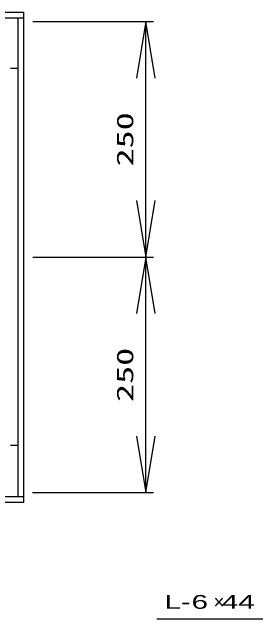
# Model space of a CAD drawing. Units: millimetres at full size, sheet at 1:8. Extents: x -1456 to 1389, y -1026 to 839.
# Drawn here: x -481 to -223, y -228 to 416 of the extents above; entities that cross this region are included whole.
import ezdxf
from ezdxf.enums import TextEntityAlignment as Align

# ---------------------------------------------------------------- set-up
doc = ezdxf.new("R2010")
doc.units = ezdxf.units.MM
doc.header["$LTSCALE"] = 8
doc.layers.add('19', color=6, linetype='Continuous', lineweight=25)
doc.layers.add('22', color=4, linetype='Continuous', lineweight=25)
doc.styles.add('ベクトル', font='')
doc.styles.add('ＭＳ ゴシック', font='')
doc.styles.get('ベクトル').set_extended_font_data('ベクトル')
doc.styles.get('ＭＳ ゴシック').set_extended_font_data('MS Gothic')

# ---------------------------------------------------------------- blocks, each defined once
blk = doc.blocks.new('open_arrow')
at = {"color": 0, "linetype": 'Continuous', "lineweight": -2}
blk.add_lwpolyline([(7.5, 1.25), (0, 0), (7.5, -1.25)], dxfattribs=at)

msp = doc.modelspace()

# ---------------------------------------------------------------- linework, layer by layer
at = {"layer": '19'}
for p, q in [((-997, 416.484), (-469, 416.484)), ((-469, -103.516), (-469, 416.484)), ((-997, 410.484), (-469, 410.484)), ((-475, -97.516), (-475, 410.484)), ((-475, 356.484), (-483, 356.484)), ((-475, -43.516), (-483, -43.516)), ((-997, -97.516), (-469, -97.516)), ((-997, -103.516), (-469, -103.516))]:
    msp.add_line(p, q, dxfattribs=at)
at = {"layer": '22'}
for p, q in [((-459.434, 406.484), (-331.589, 406.484)), ((-339.589, 156.484), (-339.589, 406.484)), ((-459.434, 156.484), (-331.589, 156.484)), ((-459.434, 156.484), (-331.589, 156.484)), ((-339.589, -93.516), (-339.589, 156.484)), ((-459.791, -93.516), (-331.589, -93.516)), ((-327.774, -227.516), (-167.774, -227.516))]:
    msp.add_line(p, q, dxfattribs=at)

# ---------------------------------------------------------------- block references
at = {"layer": '22', "xscale": 8, "yscale": 8}
for p, rotation in [((-339.589, 406.484), 270), ((-339.589, 156.484), 90), ((-339.589, 156.484), 270), ((-339.589, -93.516), 90)]:
    msp.add_blockref('open_arrow', p, dxfattribs=dict(at, rotation=rotation))

# ---------------------------------------------------------------- texts
at = {"layer": '22', "style": 'ＭＳ ゴシック', "width": 1.6}
for p in [(-347.589, 281.484), (-347.589, 31.484)]:
    msp.add_text('250', height=17.6, rotation=90, dxfattribs=at).set_placement(p, align=Align.BOTTOM_CENTER)
at = {"layer": '22', "color": 2, "style": 'ベクトル', "width": 1.6}
for s, p in [('L-', (-319.774, -209.516)), (' 6 ', (-299.774, -209.516)), (' 44 ', (-267.774, -209.516))]:
    msp.add_text(s, height=14.66, dxfattribs=at).set_placement(p, align=Align.MIDDLE_LEFT)
at = {"layer": '22', "color": 2, "style": 'ベクトル'}
msp.add_text('×', height=14.66, dxfattribs=at).set_placement((-267.774, -209.516), align=Align.MIDDLE_LEFT)

doc.saveas('drawing.dxf')
